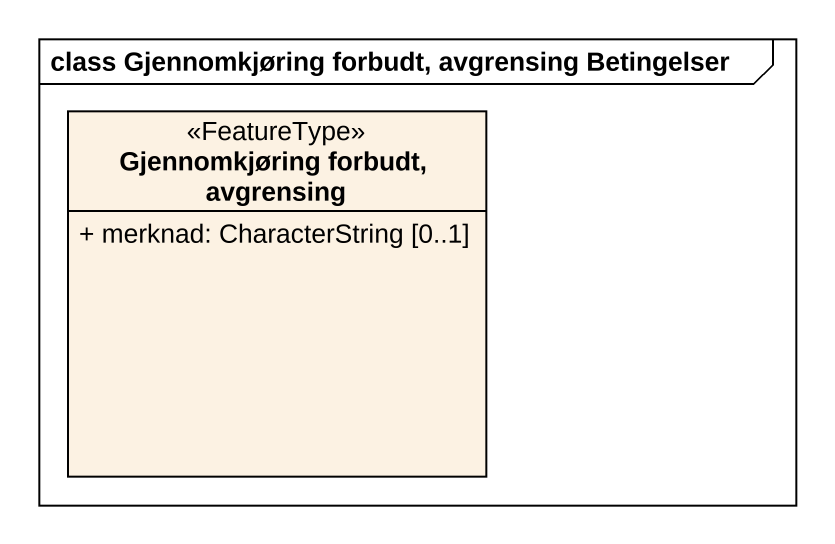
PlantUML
@startuml
mainframe class Gjennomkjøring forbudt, avgrensing Betingelser
hide circle
hide empty members
skinparam classAttributeIconSize 0
class "Gjennomkjøring forbudt, avgrensing" as Gjennomkjøring_forbudt <<FeatureType>> {
  + merknad: CharacterString [0..1]
}
@enduml
